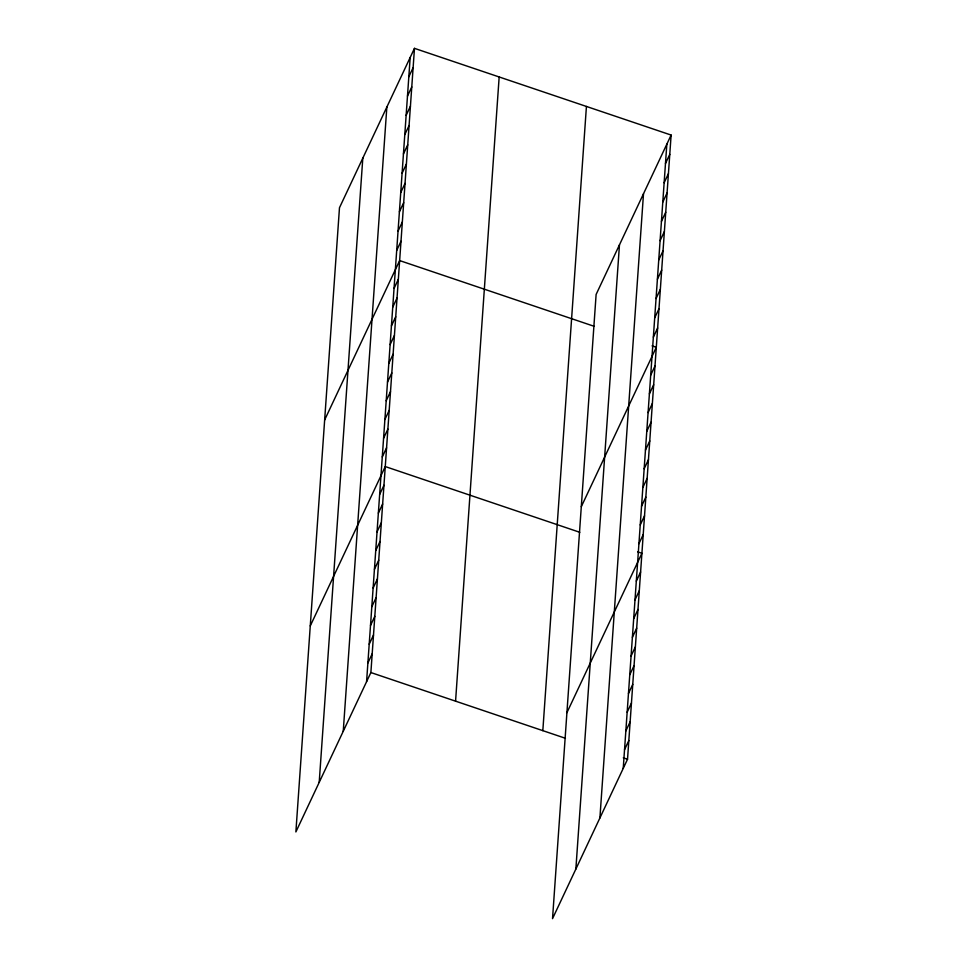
<?xml version="1.0" encoding="UTF-8"?>
<svg xmlns="http://www.w3.org/2000/svg" width="967" height="967" viewBox="0 0 967 967"><rect width="100%" height="100%" fill="white"/><g stroke="black" fill="none" stroke-linecap="round" stroke-linejoin="round"><path stroke-width="1.45" d="M319.207 782.339L362.806 158.141M343.249 731.257L386.848 107.059M366.578 681.675L410.177 57.476M414.468 48.35L339.477 207.736L295.878 831.934L370.881 672.548L414.468 48.35L671.122 135.066L627.523 759.264L552.532 918.65L596.119 294.452L671.122 135.066M455.566 701.16L499.165 76.973M542.825 730.653L586.425 106.455M575.861 869.067L619.46 244.869M599.903 817.973L643.502 193.775M623.231 768.39L666.831 144.192M408.836 76.768L413.127 67.642M407.482 96.059L411.773 86.933M406.14 115.351L410.431 106.225M404.786 134.643L409.089 125.529M403.444 153.934L407.736 144.82M402.091 173.238L406.394 164.112M400.749 192.53L405.04 183.404M399.395 211.821L403.698 202.695M398.053 231.113L402.345 221.987M396.7 250.405L401.003 241.279M324.646 419.956L399.649 260.582L594.185 326.314M394.053 288.432L398.344 279.306M392.747 307.155L397.038 298.029M391.43 325.879L395.721 316.753M390.124 344.603L394.415 335.476M388.819 363.326L393.11 354.212M387.513 382.062L391.804 372.936M386.196 400.785L390.499 391.659M384.89 419.509L389.181 410.383M383.585 438.232L387.876 429.106M382.279 456.956L386.57 447.842M310.262 625.939L385.265 466.565L579.801 532.297M379.656 494.415L383.959 485.289M378.351 513.139L382.642 504.012M377.045 531.862L381.336 522.736M375.74 550.586L380.031 541.472M374.434 569.309L378.726 560.195M373.117 588.045L377.42 578.919M371.812 606.768L376.103 597.642M370.506 625.492L374.797 616.366M369.201 644.215L373.492 635.089M367.895 662.939L372.186 653.825M665.477 163.483L669.78 154.369M664.136 182.787L668.427 173.661M662.782 202.079L667.085 192.953M661.44 221.37L665.731 212.244M660.098 240.662L664.389 231.536M658.745 259.954L663.036 250.828M657.403 279.245L661.694 270.119M656.049 298.537L660.34 289.423M654.707 317.841L658.998 308.715M653.354 337.132L657.645 328.006M581.3 506.684L656.303 347.298L652.06 345.872M650.694 375.148L654.997 366.022M649.389 393.871L653.68 384.745M648.083 412.595L652.374 403.481M646.778 431.33L651.069 422.204M645.472 450.054L649.764 440.928M644.155 468.777L648.458 459.651M642.85 487.501L647.141 478.375M641.544 506.225L645.835 497.111M640.239 524.96L644.53 515.834M638.933 543.684L643.224 534.558M566.916 712.667L641.907 553.281L637.676 551.855M636.31 581.131L640.601 572.005M635.005 599.854L639.296 590.74M633.699 618.59L637.99 609.464M632.382 637.313L636.685 628.187M631.076 656.037L635.367 646.911M629.771 674.761L634.062 665.634M628.465 693.484L632.756 684.37M627.16 712.22L631.451 703.094M625.842 730.943L630.146 721.817M624.537 749.667L628.828 740.541M370.881 672.548L565.417 738.28M623.292 757.838L627.523 759.264"/></g></svg>
